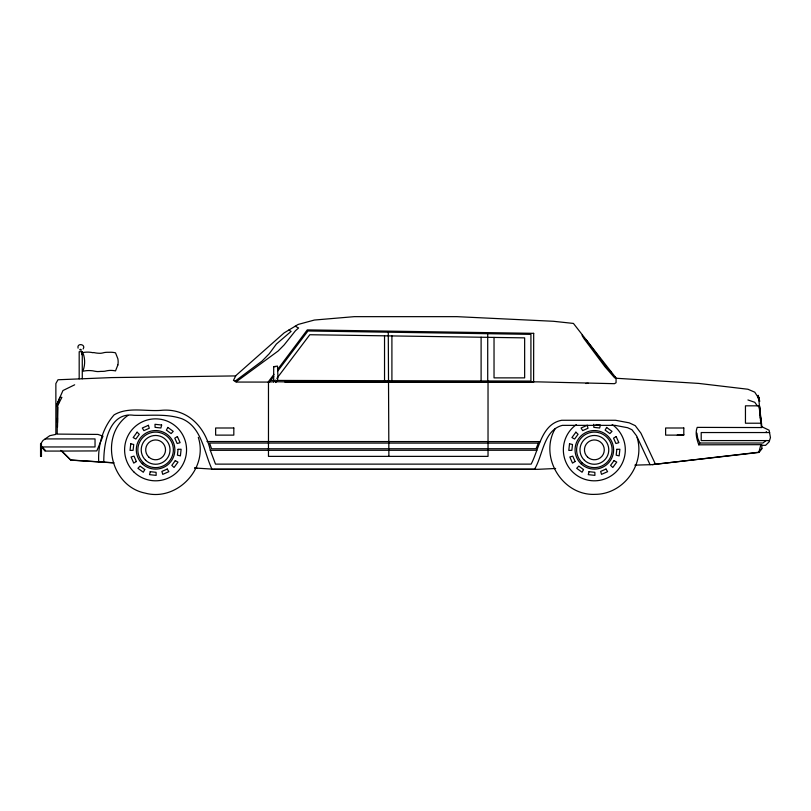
<?xml version="1.0" encoding="UTF-8"?>
<svg xmlns="http://www.w3.org/2000/svg" width="811" height="811" viewBox="0 0 811 811"><rect width="100%" height="100%" fill="white"/><g stroke="black" fill="none" stroke-linecap="round" stroke-linejoin="round"><path stroke-width="1.22" d="M533.689 333.351L533.618 382.275L285.127 382.113L537.957 381.869L614.454 383.684L616.066 382.751L616.066 378.048L573.428 323.427L553.386 321.278L456.917 316.655L354.275 316.655L314.394 320.041L298.154 324.441L284.124 332.895L235.869 375.594L233.446 380.42L236.386 381.687M57.49 427.215L57.976 406.858M58.189 401.952L59.771 397.633M81.86 354.691L82.063 351.71M57.49 417.888L57.49 422.612M761.853 445.34L765.564 445.34L769.051 441.965L770.45 437.636L769.122 430.215L762.005 426.819L761.499 427.559L697.207 427.377C694.946 433.135 696.852 439.278 698.788 444.823L760.89 444.671L761.853 444.935L761.853 448.818L758.68 452.477L652.176 464.632L634.831 465.139M652.176 464.632L758.853 452.224L760.89 444.671M555.292 428.451C538.626 456.836 562.469 496.079 595.345 494.345C623.547 494.234 645.485 464.267 637.071 437.352M57.206 403.797L57.206 403.696M534.561 469.316L534.561 469.204C543.096 455.123 543.502 430.276 562.347 425.359L615.012 425.359L627.633 427.721L631.951 429.729L636.534 435.801L650.067 464.693M57.206 434.098L97.959 434.422L102.977 436.156L96.813 450.916L61.94 451.058L70.831 460.141L113.712 462.868M235.656 375.919L111.512 377.591L57.986 379.761L55.868 383.552L55.868 433.49L57.206 433.49L57.206 403.523L62.954 390.547L74.673 384.799M57.206 405.409L58.118 403.239L57.206 404.76M698.788 444.823L699.832 443.019L762.908 443.019L766.192 440.474M57.206 404.304L58.351 401.952M83.158 348.963C86.28 344.138 76.589 342.597 78.069 348.152M57.206 405.936L59.193 401.952L57.895 401.952M57.206 406.564L61.889 397.339L59.913 397.339M41.057 443.364L42.983 440.464L49.816 435.679L55.979 434.361M273.946 374.337L268.137 382.082L235.869 382.062L278.143 351.001L284.124 344.949L295.437 330.756L298.6 327.968L295.184 326.235M277.585 369.492L307.288 329.884L533.689 333.331M273.702 376.375L269.698 381.687L268.471 382.072L268.471 456.37L488.029 456.37L488.029 381.869M277.514 371.337L307.967 330.979L530.921 334.355L530.921 381.079L276.551 380.43M276.835 378.423L309.812 334.73L524.646 337.873L524.646 377.875L494.031 377.875L494.031 337.406M235.078 381.18L262.034 361.098L269.323 353.647L276.369 344.057L291.108 331.405L288.888 330.026M758.853 452.224L761.853 448.371M275.669 382.528L277.484 380.41L277.94 377.014L277.484 366.085L273.692 366.643L273.692 381.738L268.228 382.062M273.692 382.113L275.517 380.116M127.925 415.435C99.003 435.933 110.478 486.124 145.027 493.088C176.757 501.847 208.498 468.657 198.31 437.352M757.687 397.126L758.569 396.893M757.788 397.299L758.63 397.096L757.859 397.41M757.971 397.613L758.711 397.41M758.072 397.775L758.782 397.664M758.265 398.1L758.853 397.948M616.066 378.25L698.707 383.421L747.935 389.25L754.767 392.179L759.137 398.982M585.816 383.491L588.249 383.238M677.226 435.122L683.805 434.706M555.636 468.494L537.957 469.316L215.483 469.316L194.518 467.988L197.053 468.15M80.015 350.017L81.495 350.048M79.975 349.389L80.725 349.389M273.692 366.643L275.517 366.643M611.494 372.624L606.395 367.201L586.495 340.174M769.669 432.547L701.201 432.547L701.201 440.586L769.497 440.586M45.203 438.913L95.039 438.913L95.039 446.952L41.746 446.952L44.96 451.068L61.95 451.068M206.977 441.529L540.39 441.6M98.719 461.814C97.776 445.148 102.946 427.367 114.138 414.847C128.625 406.301 146.882 411.968 162.798 410.204C187.736 408.643 205.254 427.113 210.292 450.318L536.841 450.247M213.759 469.204L534.561 469.204M270.661 380.41L274.159 380.42M285.29 382.123L362.446 382.336M275.669 381.758L285.208 381.869M70.689 460.009L113.875 462.787M595.973 424.538L600.393 425.015L599.664 427.985L593.834 427.346L593.764 424.295M760.87 422.876L761.458 422.947L761.843 426.819M760.85 423.149L761.458 422.947M747.935 399.955L754.767 402.297L757.312 405.824M60.795 450.44L70.638 459.959M42.466 447.246L45.507 450.571M758.741 398.911L759.299 401.192M614.9 376.547L615.61 377.875L614.687 377.875L604.773 366.491L583.94 338.582L582.075 335.47L582.389 334.913M610.784 371.276L611.494 372.604M655.46 464.237L640.913 433.155L635.246 425.663L629.194 422.835L615.488 420.27L561.668 420.27C541.454 424.112 539.082 448.99 531.154 464.125L215.503 464.125L210.292 450.318M699.832 443.019L697.713 438.275L696.913 433.165M211.985 469.204C203.845 452.041 201.858 426.88 181.816 418.709C166.407 413.438 149.873 415.81 133.927 415.293C108.867 411.664 103.565 443.86 103.798 462.138M766.253 431.594L766.537 432.547M758.143 395.281L759.765 401.333M757.849 395.778L758.457 398.049M760.191 417.645L760.961 420.503M760.333 419.926L760.485 420.473M760.911 423.22L761.499 427.559M758.995 405.824L761.154 423.22M759.431 405.824L759.887 409.646M759.218 405.824L761.276 423.22L760.809 418.314M758.853 399.093L760.759 421.913M487.715 333.706L487.715 382.113M481.105 337.214L481.105 381.079M391.906 335.866L391.906 380.846M388.885 456.37L388.276 332.196M384.536 335.855L384.536 380.714M82.276 378.778L82.276 351.71L79.184 351.71L79.184 378.859M41.462 443.82L41.462 456.421M41.006 446.77L41.006 455.691M40.55 443.82L40.55 456.421M612.163 424.498A30.98 30.98 0 0 1 617.516 470.39A30.98 30.98 0 0 1 571.309 470.562A30.98 30.98 0 0 1 576.317 424.629M130.764 443.779L130.044 450.409L133.095 450.338L133.734 444.499L130.764 443.779M178.055 449.324L177.427 455.164L180.397 455.883L181.117 449.253L178.055 449.324M569.525 443.779L568.795 450.409L571.856 450.338L572.495 444.499L569.525 443.779M616.816 449.324L616.188 455.164L619.158 455.883L619.878 449.253L616.816 449.324M117.859 364.98L115.517 370.901A36.809 29.257 -84.3 0 0 109.353 370.445A33.17 29.48 82.7 0 0 104.954 371.215A37.549 32.055 85.1 0 1 101.071 371.377L100.098 371.448A46.501 32.562 -87.6 0 1 97.148 371.55A33.981 32.369 -85.5 0 1 93.275 370.901L92.413 370.769A29.176 28.385 88.8 0 0 82.844 371.256L83.837 368.204A25.182 25.182 0 0 0 83.837 355.613L82.844 352.562A26.165 25.415 89.6 0 1 92.93 352.704L93.833 352.562A30.169 28.659 -85.5 0 0 100.787 353.282A34.417 28.831 81.2 0 0 104.254 352.562A30.139 26.428 84 0 1 108.938 352.298A33.454 26.692 -86.5 0 1 115.517 352.836L117.859 358.756A17.568 16.97 0 0 1 117.859 364.98M150.248 471.678L149.528 474.648L156.158 475.368L156.087 472.316L150.248 471.678M161.632 425.015L160.902 427.985L155.073 427.346L155.002 424.295L161.632 425.015M589.009 471.678L588.289 474.648L594.919 475.368L594.848 472.316L589.009 471.678M538.423 443.12L536.03 448.726L211.559 448.797L209.583 443.049L538.423 443.12M144.774 469.559L143.304 472.235L137.931 468.302L140.039 466.092L144.774 469.559M167.847 427.427L166.377 430.114L171.121 433.581L173.23 431.371L167.847 427.427M583.535 469.559L582.065 472.235L576.692 468.302L578.801 466.092L583.535 469.559M606.608 427.427L605.138 430.114L609.872 433.581L611.991 431.371L606.608 427.427M137.11 432.182L133.176 437.565L135.853 439.035L139.32 434.29L137.11 432.182M175.298 460.638L171.831 465.372L174.041 467.481L177.984 462.108L175.298 460.638M575.871 432.182L571.937 437.565L574.614 439.035L578.081 434.29L575.871 432.182M614.059 460.638L610.592 465.372L612.802 467.481L616.745 462.108L614.059 460.638M136.36 461.51L133.744 463.101L131.058 456.998L133.997 456.137L136.36 461.51M177.406 436.561L174.791 438.153L177.163 443.526L180.093 442.664L177.406 436.561M575.121 461.51L572.505 463.101L569.819 456.998L572.759 456.137L575.121 461.51M616.167 436.561L613.552 438.153L615.924 443.526L618.854 442.664L616.167 436.561M148.413 425.309L142.31 428.005L143.902 430.621L149.265 428.249L148.413 425.309M167.259 469.052L161.886 471.414L162.747 474.354L168.85 471.657L167.259 469.052M587.174 425.309L581.071 428.005L582.663 430.621L588.026 428.249L587.174 425.309M606.02 469.052L600.647 471.414L601.509 474.354L607.611 471.657L606.02 469.052M759.501 405.824L745.451 405.824L745.451 423.22L761.438 423.22L759.501 405.824M233.821 427.995L215.635 427.995L215.635 435.122L233.821 435.122L233.821 427.995M683.805 427.995L665.618 427.995L665.618 435.122L683.805 435.122L683.805 427.995M134.17 472.225A30.98 30.98 0 0 0 185.678 457.171A30.98 30.98 0 0 0 146.882 420.098A30.98 30.98 0 0 0 134.17 472.225M145.656 460.273A14.405 14.405 0 0 0 169.6 453.278A14.405 14.405 0 0 0 151.566 436.044A14.405 14.405 0 0 0 145.656 460.273M142.26 463.77A19.271 19.271 0 0 0 174.304 454.403A19.271 19.271 0 0 0 150.167 431.33A19.271 19.271 0 0 0 142.26 463.77M143.334 462.706A17.761 17.761 0 0 0 172.865 454.069A17.761 17.761 0 0 0 150.623 432.81A17.761 17.761 0 0 0 143.334 462.706M148.758 457.029A9.914 9.914 0 0 0 165.241 452.214A9.914 9.914 0 0 0 152.823 440.343A9.914 9.914 0 0 0 148.758 457.029M584.417 460.273A14.405 14.405 0 0 0 608.362 453.278A14.405 14.405 0 0 0 590.327 436.044A14.405 14.405 0 0 0 584.417 460.273M581.021 463.77A19.271 19.271 0 0 0 613.065 454.403A19.271 19.271 0 0 0 588.928 431.33A19.271 19.271 0 0 0 581.021 463.77M582.095 462.706A17.761 17.761 0 0 0 611.626 454.069A17.761 17.761 0 0 0 589.384 432.81A17.761 17.761 0 0 0 582.095 462.706M587.519 457.029A9.914 9.914 0 0 0 604.002 452.214A9.914 9.914 0 0 0 591.584 440.343A9.914 9.914 0 0 0 587.519 457.029"/></g></svg>
